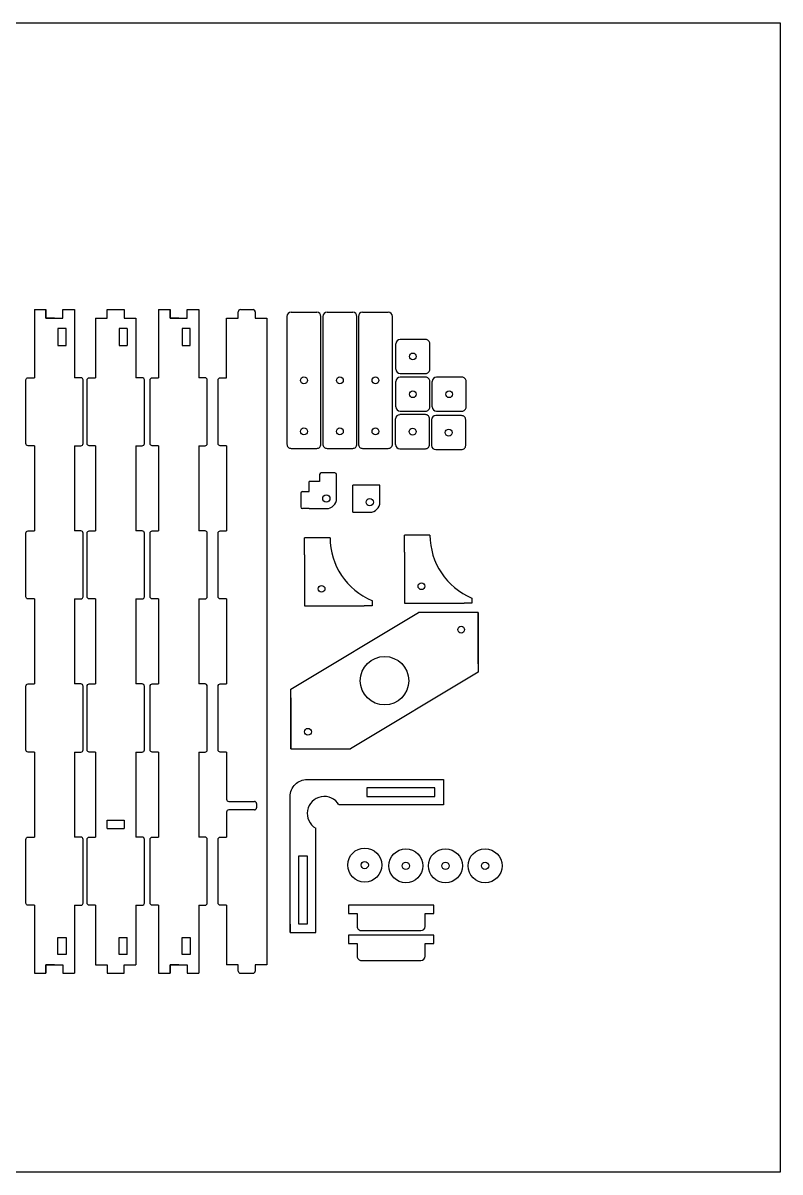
# Model space of a CAD drawing. Header units: inches. Extents: x 17812.8 to 17878, y 16362.7 to 16399.4.
# Drawn here: x 17836.44 to 17847.56, y 16382.56 to 16399.45 of the extents above; entities that cross this region are included whole.
import ezdxf

# ---------------------------------------------------------------- set-up
doc = ezdxf.new("R2010")
doc.units = ezdxf.units.IN
doc.header["$MEASUREMENT"] = 0

msp = doc.modelspace()

# ---------------------------------------------------------------- linework, layer by layer
at = {"color": 2}
for p, q in [((17836.606, 16395.235), (17836.606, 16394.235)), ((17836.606, 16395.235), (17836.776, 16395.235)), ((17836.776, 16395.11), (17836.776, 16395.235)), ((17836.776, 16395.235), (17836.776, 16395.11)), ((17837.026, 16395.235), (17837.196, 16395.235)), ((17837.026, 16395.11), (17837.026, 16395.235)), ((17837.196, 16395.235), (17837.196, 16394.235)), ((17837.676, 16395.11), (17837.676, 16395.235)), ((17837.676, 16395.235), (17837.801, 16395.235)), ((17837.801, 16395.235), (17837.926, 16395.235)), ((17837.926, 16395.235), (17837.926, 16395.11)), ((17838.431, 16395.235), (17838.431, 16394.235)), ((17838.431, 16395.235), (17838.601, 16395.235)), ((17838.601, 16395.11), (17838.601, 16395.235)), ((17838.601, 16395.235), (17838.601, 16395.11)), ((17838.851, 16395.235), (17839.021, 16395.235)), ((17838.851, 16395.11), (17838.851, 16395.235)), ((17839.021, 16395.235), (17839.021, 16394.235)), ((17839.6, 16395.11), (17839.6, 16395.202)), ((17839.632, 16395.235), (17839.817, 16395.235)), ((17839.85, 16395.202), (17839.85, 16395.11)), ((17840.378, 16395.196), (17840.753, 16395.196)), ((17840.906, 16395.196), (17841.281, 16395.196)), ((17841.427, 16395.196), (17841.802, 16395.196)), ((17836.901, 16395.11), (17836.776, 16395.11)), ((17836.776, 16395.11), (17837.026, 16395.11)), ((17837.506, 16395.11), (17837.506, 16394.235)), ((17837.506, 16395.11), (17837.676, 16395.11)), ((17837.926, 16395.11), (17838.096, 16395.11)), ((17838.096, 16395.11), (17838.096, 16394.235)), ((17838.726, 16395.11), (17838.601, 16395.11)), ((17838.601, 16395.11), (17838.851, 16395.11)), ((17839.43, 16394.235), (17839.43, 16395.11)), ((17839.43, 16395.11), (17839.6, 16395.11)), ((17839.85, 16395.11), (17840.02, 16395.11)), ((17840.02, 16395.11), (17840.02, 16385.61)), ((17837.071, 16394.96), (17836.951, 16394.96)), ((17836.951, 16394.96), (17836.951, 16394.71)), ((17837.071, 16394.71), (17837.071, 16394.96)), ((17837.971, 16394.96), (17837.851, 16394.96)), ((17837.851, 16394.96), (17837.851, 16394.71)), ((17837.971, 16394.96), (17837.971, 16394.71)), ((17838.896, 16394.96), (17838.776, 16394.96)), ((17838.776, 16394.96), (17838.776, 16394.71)), ((17838.896, 16394.71), (17838.896, 16394.96)), ((17836.951, 16394.71), (17837.071, 16394.71)), ((17837.851, 16394.71), (17837.971, 16394.71)), ((17838.776, 16394.71), (17838.896, 16394.71)), ((17841.914, 16394.359), (17841.914, 16394.734)), ((17841.914, 16393.805), (17841.914, 16394.18)), ((17842.448, 16393.805), (17842.448, 16394.18)), ((17841.911, 16393.254), (17841.911, 16393.629)), ((17842.441, 16393.24), (17842.441, 16393.615)), ((17836.606, 16393.235), (17836.606, 16391.985)), ((17837.196, 16393.235), (17837.196, 16391.985)), ((17837.506, 16393.235), (17837.506, 16391.985)), ((17838.096, 16393.235), (17838.096, 16391.985)), ((17838.431, 16393.235), (17838.431, 16391.985)), ((17839.021, 16393.235), (17839.021, 16391.985)), ((17839.43, 16393.235), (17839.43, 16391.985)), ((17841.019, 16392.836), (17840.819, 16392.836)), ((17840.644, 16392.561), (17840.644, 16392.711)), ((17840.794, 16392.711), (17840.644, 16392.711)), ((17840.794, 16392.811), (17840.794, 16392.711)), ((17841.044, 16392.711), (17841.044, 16392.811)), ((17841.044, 16392.461), (17841.044, 16392.711)), ((17841.281, 16392.257), (17841.281, 16392.657)), ((17841.681, 16392.657), (17841.281, 16392.657)), ((17841.681, 16392.407), (17841.681, 16392.657)), ((17840.519, 16392.536), (17840.519, 16392.336)), ((17840.544, 16392.561), (17840.644, 16392.561)), ((17840.644, 16392.311), (17840.544, 16392.311)), ((17840.644, 16392.311), (17840.894, 16392.311)), ((17841.281, 16392.257), (17841.531, 16392.257)), ((17840.574, 16391.633), (17840.574, 16391.883)), ((17840.949, 16391.883), (17840.574, 16391.883)), ((17842.041, 16391.671), (17842.041, 16391.921)), ((17842.416, 16391.921), (17842.041, 16391.921)), ((17836.606, 16390.985), (17836.606, 16389.735)), ((17837.196, 16390.985), (17837.196, 16389.735)), ((17837.506, 16390.985), (17837.506, 16389.735)), ((17838.096, 16390.985), (17838.096, 16389.735)), ((17838.431, 16390.985), (17838.431, 16389.735)), ((17839.021, 16390.985), (17839.021, 16389.735)), ((17839.43, 16390.985), (17839.43, 16389.735)), ((17841.565, 16390.96), (17841.565, 16390.883)), ((17843.031, 16390.998), (17843.031, 16390.921)), ((17841.565, 16390.883), (17841.449, 16390.883)), ((17843.031, 16390.921), (17842.916, 16390.921)), ((17840.374, 16389.658), (17842.249, 16390.783)), ((17843.124, 16390.783), (17842.249, 16390.783)), ((17843.124, 16390.783), (17842.249, 16390.783)), ((17843.124, 16390.783), (17842.624, 16390.783)), ((17843.124, 16390.783), (17843.124, 16389.908)), ((17843.124, 16389.908), (17841.249, 16388.783)), ((17840.374, 16389.533), (17840.374, 16389.658)), ((17840.374, 16388.783), (17840.374, 16389.658)), ((17840.374, 16388.783), (17840.374, 16389.658)), ((17840.374, 16388.783), (17840.374, 16389.283)), ((17840.374, 16388.783), (17841.249, 16388.783)), ((17836.606, 16388.735), (17836.606, 16387.485)), ((17837.196, 16388.735), (17837.196, 16387.485)), ((17837.506, 16388.735), (17837.506, 16387.485)), ((17838.096, 16388.735), (17838.096, 16387.485)), ((17838.431, 16388.735), (17838.431, 16387.485)), ((17839.021, 16388.735), (17839.021, 16387.485)), ((17839.43, 16388.735), (17839.43, 16388.042)), ((17842.488, 16388.333), (17842.613, 16388.333)), ((17842.613, 16388.333), (17842.613, 16387.958)), ((17839.462, 16388.01), (17839.837, 16388.01)), ((17839.87, 16387.977), (17839.87, 16387.917)), ((17842.613, 16387.958), (17841.08, 16387.958)), ((17839.43, 16387.852), (17839.43, 16387.485)), ((17839.837, 16387.885), (17839.462, 16387.885)), ((17837.676, 16387.735), (17837.926, 16387.735)), ((17837.676, 16387.61), (17837.676, 16387.735)), ((17837.676, 16387.61), (17837.926, 16387.61)), ((17837.926, 16387.735), (17837.926, 16387.61)), ((17840.738, 16386.083), (17840.738, 16387.617)), ((17836.606, 16386.485), (17836.606, 16385.485)), ((17837.196, 16386.485), (17837.196, 16385.485)), ((17837.506, 16386.485), (17837.506, 16385.61)), ((17838.096, 16386.485), (17838.096, 16385.61)), ((17838.431, 16386.485), (17838.431, 16385.485)), ((17839.021, 16386.485), (17839.021, 16385.485)), ((17839.43, 16386.485), (17839.43, 16385.61)), ((17840.363, 16386.208), (17840.363, 16386.083)), ((17840.363, 16386.083), (17840.738, 16386.083)), ((17836.951, 16385.76), (17836.951, 16386.01)), ((17836.951, 16386.01), (17837.071, 16386.01)), ((17837.071, 16386.01), (17837.071, 16385.76)), ((17837.851, 16385.76), (17837.851, 16386.01)), ((17837.851, 16386.01), (17837.971, 16386.01)), ((17837.971, 16385.76), (17837.971, 16386.01)), ((17838.776, 16385.76), (17838.776, 16386.01)), ((17838.776, 16386.01), (17838.896, 16386.01)), ((17838.896, 16386.01), (17838.896, 16385.76)), ((17837.071, 16385.76), (17836.951, 16385.76)), ((17837.971, 16385.76), (17837.851, 16385.76)), ((17838.896, 16385.76), (17838.776, 16385.76)), ((17836.901, 16385.61), (17836.776, 16385.61)), ((17836.776, 16385.61), (17836.776, 16385.485)), ((17836.776, 16385.485), (17836.776, 16385.61)), ((17836.776, 16385.61), (17837.026, 16385.61)), ((17837.026, 16385.61), (17837.026, 16385.485)), ((17837.506, 16385.61), (17837.676, 16385.61)), ((17837.676, 16385.61), (17837.676, 16385.485)), ((17837.926, 16385.61), (17838.096, 16385.61)), ((17837.926, 16385.485), (17837.926, 16385.61)), ((17838.726, 16385.61), (17838.601, 16385.61)), ((17838.601, 16385.61), (17838.601, 16385.485)), ((17838.601, 16385.485), (17838.601, 16385.61)), ((17838.601, 16385.61), (17838.851, 16385.61)), ((17838.851, 16385.61), (17838.851, 16385.485)), ((17839.6, 16385.61), (17839.43, 16385.61)), ((17839.6, 16385.517), (17839.6, 16385.61)), ((17840.02, 16385.61), (17839.85, 16385.61)), ((17839.85, 16385.61), (17839.85, 16385.517)), ((17836.606, 16385.485), (17836.776, 16385.485)), ((17837.026, 16385.485), (17837.196, 16385.485)), ((17837.676, 16385.485), (17837.801, 16385.485)), ((17837.801, 16385.485), (17837.926, 16385.485)), ((17838.431, 16385.485), (17838.601, 16385.485)), ((17838.851, 16385.485), (17839.021, 16385.485)), ((17839.632, 16385.485), (17839.817, 16385.485))]:
    msp.add_line(p, q, dxfattribs=at)
at = {"color": 6}
msp.add_lwpolyline([(17812.836, 16399.446), (17847.557, 16399.446), (17847.557, 16382.565), (17812.836, 16382.565)], close=True, dxfattribs=at)
at = {"color": 2}
for points in [[(17840.315, 16395.134), (17840.315, 16393.259, 0.414214), (17840.378, 16393.196), (17840.753, 16393.196, 0.414214), (17840.815, 16393.259), (17840.815, 16395.134)], [(17840.843, 16395.134), (17840.843, 16393.259, 0.414214), (17840.906, 16393.196), (17841.281, 16393.196, 0.414214), (17841.343, 16393.259), (17841.343, 16395.134)], [(17841.365, 16395.134), (17841.365, 16393.259, 0.414214), (17841.427, 16393.196), (17841.802, 16393.196, 0.414214), (17841.865, 16393.259), (17841.865, 16395.134)], [(17841.977, 16394.297), (17842.352, 16394.297, 0.414214), (17842.414, 16394.359), (17842.414, 16394.734, 0.414214), (17842.352, 16394.797), (17841.977, 16394.797)], [(17836.606, 16393.235), (17836.514, 16393.235, -0.414214), (17836.481, 16393.267), (17836.481, 16394.202, -0.414214), (17836.514, 16394.235), (17836.606, 16394.235)], [(17837.196, 16393.235), (17837.289, 16393.235, 0.414214), (17837.321, 16393.267), (17837.321, 16394.202, 0.414214), (17837.289, 16394.235), (17837.196, 16394.235)], [(17837.506, 16393.235), (17837.413, 16393.235, -0.414214), (17837.381, 16393.267), (17837.381, 16394.202, -0.414214), (17837.413, 16394.235), (17837.506, 16394.235)], [(17838.096, 16393.235), (17838.188, 16393.235, 0.414214), (17838.221, 16393.267), (17838.221, 16394.202, 0.414214), (17838.188, 16394.235), (17838.096, 16394.235)], [(17838.431, 16393.235), (17838.338, 16393.235, -0.414214), (17838.306, 16393.267), (17838.306, 16394.202, -0.414214), (17838.338, 16394.235), (17838.431, 16394.235)], [(17839.021, 16393.235), (17839.113, 16393.235, 0.414214), (17839.146, 16393.267), (17839.146, 16394.202, 0.414214), (17839.113, 16394.235), (17839.021, 16394.235)], [(17839.43, 16393.235), (17839.337, 16393.235, -0.414214), (17839.305, 16393.267), (17839.305, 16394.202, -0.414214), (17839.337, 16394.235), (17839.43, 16394.235)], [(17841.977, 16393.742), (17842.352, 16393.742, 0.414214), (17842.414, 16393.805), (17842.414, 16394.18, 0.414214), (17842.352, 16394.242), (17841.977, 16394.242)], [(17842.511, 16393.742), (17842.886, 16393.742, 0.414214), (17842.948, 16393.805), (17842.948, 16394.18, 0.414214), (17842.886, 16394.242), (17842.511, 16394.242)], [(17841.974, 16393.192), (17842.349, 16393.192, 0.414214), (17842.411, 16393.254), (17842.411, 16393.629, 0.414214), (17842.349, 16393.692), (17841.974, 16393.692)], [(17842.503, 16393.178), (17842.878, 16393.178, 0.414214), (17842.941, 16393.24), (17842.941, 16393.615, 0.414214), (17842.878, 16393.678), (17842.503, 16393.678)], [(17836.606, 16390.985), (17836.514, 16390.985, -0.414214), (17836.481, 16391.017), (17836.481, 16391.952, -0.414214), (17836.514, 16391.985), (17836.606, 16391.985)], [(17837.196, 16390.985), (17837.289, 16390.985, 0.414214), (17837.321, 16391.017), (17837.321, 16391.952, 0.414214), (17837.289, 16391.985), (17837.196, 16391.985)], [(17837.506, 16390.985), (17837.413, 16390.985, -0.414214), (17837.381, 16391.017), (17837.381, 16391.952, -0.414214), (17837.413, 16391.985), (17837.506, 16391.985)], [(17838.096, 16390.985), (17838.188, 16390.985, 0.414214), (17838.221, 16391.017), (17838.221, 16391.952, 0.414214), (17838.188, 16391.985), (17838.096, 16391.985)], [(17838.431, 16390.985), (17838.338, 16390.985, -0.414214), (17838.306, 16391.017), (17838.306, 16391.952, -0.414214), (17838.338, 16391.985), (17838.431, 16391.985)], [(17839.021, 16390.985), (17839.113, 16390.985, 0.414214), (17839.146, 16391.017), (17839.146, 16391.952, 0.414214), (17839.113, 16391.985), (17839.021, 16391.985)], [(17839.43, 16390.985), (17839.337, 16390.985, -0.414214), (17839.305, 16391.017), (17839.305, 16391.952, -0.414214), (17839.337, 16391.985), (17839.43, 16391.985)], [(17836.606, 16388.735), (17836.514, 16388.735, -0.414214), (17836.481, 16388.767), (17836.481, 16389.702, -0.414214), (17836.514, 16389.735), (17836.606, 16389.735)], [(17837.196, 16388.735), (17837.289, 16388.735, 0.414214), (17837.321, 16388.767), (17837.321, 16389.702, 0.414214), (17837.289, 16389.735), (17837.196, 16389.735)], [(17837.506, 16388.735), (17837.413, 16388.735, -0.414214), (17837.381, 16388.767), (17837.381, 16389.702, -0.414214), (17837.413, 16389.735), (17837.506, 16389.735)], [(17838.096, 16388.735), (17838.188, 16388.735, 0.414214), (17838.221, 16388.767), (17838.221, 16389.702, 0.414214), (17838.188, 16389.735), (17838.096, 16389.735)], [(17838.431, 16388.735), (17838.338, 16388.735, -0.414214), (17838.306, 16388.767), (17838.306, 16389.702, -0.414214), (17838.338, 16389.735), (17838.431, 16389.735)], [(17839.021, 16388.735), (17839.113, 16388.735, 0.414214), (17839.146, 16388.767), (17839.146, 16389.702, 0.414214), (17839.113, 16389.735), (17839.021, 16389.735)], [(17839.43, 16388.735), (17839.337, 16388.735, -0.414214), (17839.305, 16388.767), (17839.305, 16389.702, -0.414214), (17839.337, 16389.735), (17839.43, 16389.735)], [(17840.363, 16386.083), (17840.363, 16388.083, -0.414214), (17840.613, 16388.333), (17842.613, 16388.333)], [(17836.606, 16386.485), (17836.514, 16386.485, -0.414214), (17836.481, 16386.517), (17836.481, 16387.452, -0.414214), (17836.514, 16387.485), (17836.606, 16387.485)], [(17837.196, 16386.485), (17837.289, 16386.485, 0.414214), (17837.321, 16386.517), (17837.321, 16387.452, 0.414214), (17837.289, 16387.485), (17837.196, 16387.485)], [(17837.506, 16386.485), (17837.413, 16386.485, -0.414214), (17837.381, 16386.517), (17837.381, 16387.452, -0.414214), (17837.413, 16387.485), (17837.506, 16387.485)], [(17838.096, 16386.485), (17838.188, 16386.485, 0.414214), (17838.221, 16386.517), (17838.221, 16387.452, 0.414214), (17838.188, 16387.485), (17838.096, 16387.485)], [(17838.431, 16386.485), (17838.338, 16386.485, -0.414214), (17838.306, 16386.517), (17838.306, 16387.452, -0.414214), (17838.338, 16387.485), (17838.431, 16387.485)], [(17839.021, 16386.485), (17839.113, 16386.485, 0.414214), (17839.146, 16386.517), (17839.146, 16387.452, 0.414214), (17839.113, 16387.485), (17839.021, 16387.485)], [(17839.43, 16386.485), (17839.337, 16386.485, -0.414214), (17839.305, 16386.517), (17839.305, 16387.452, -0.414214), (17839.337, 16387.485), (17839.43, 16387.485)], [(17841.346, 16386.361), (17841.346, 16386.173, 0.414214), (17841.409, 16386.111), (17842.284, 16386.111, 0.414213), (17842.346, 16386.173), (17842.346, 16386.361)], [(17841.346, 16385.922), (17841.346, 16385.735, 0.414214), (17841.409, 16385.672), (17842.284, 16385.672, 0.414213), (17842.346, 16385.735), (17842.346, 16385.922)]]:
    msp.add_lwpolyline(points, format="xyb", dxfattribs=at)
for points in [[(17840.574, 16391.633), (17840.574, 16390.883), (17841.449, 16390.883)], [(17842.041, 16391.671), (17842.041, 16390.921), (17842.916, 16390.921)], [(17843.124, 16390.033), (17843.124, 16390.783), (17842.249, 16390.783)], [(17840.374, 16389.533), (17840.374, 16388.783), (17841.249, 16388.783)], [(17842.346, 16386.361), (17842.471, 16386.361), (17842.471, 16386.486), (17841.221, 16386.486), (17841.221, 16386.361), (17841.346, 16386.361)], [(17842.346, 16385.922), (17842.471, 16385.922), (17842.471, 16386.047), (17841.221, 16386.047), (17841.221, 16385.922), (17841.346, 16385.922)]]:
    msp.add_lwpolyline(points, dxfattribs=at)
for points in [[(17841.488, 16388.083), (17842.488, 16388.083), (17842.488, 16388.208), (17841.488, 16388.208)], [(17840.613, 16387.208), (17840.613, 16386.208), (17840.488, 16386.208), (17840.488, 16387.208)]]:
    msp.add_lwpolyline(points, close=True, dxfattribs=at)
for centre, radius in [((17842.164, 16394.547), 0.05), ((17840.565, 16394.196), 0.05), ((17841.093, 16394.196), 0.05), ((17841.615, 16394.196), 0.05), ((17842.164, 16393.992), 0.05), ((17842.698, 16393.992), 0.05), ((17840.565, 16393.446), 0.05), ((17841.093, 16393.446), 0.05), ((17841.615, 16393.446), 0.05), ((17842.161, 16393.442), 0.05), ((17842.691, 16393.428), 0.05), ((17840.894, 16392.461), 0.0535), ((17841.531, 16392.407), 0.0535), ((17840.824, 16391.133), 0.05), ((17842.291, 16391.171), 0.05), ((17842.874, 16390.533), 0.05), ((17841.749, 16389.783), 0.356), ((17840.624, 16389.033), 0.05), ((17841.458, 16387.075), 0.25), ((17842.062, 16387.064), 0.25), ((17842.643, 16387.064), 0.25), ((17843.225, 16387.064), 0.25), ((17841.458, 16387.075), 0.0535), ((17842.062, 16387.064), 0.0535), ((17842.643, 16387.064), 0.0535), ((17843.225, 16387.064), 0.0535)]:
    msp.add_circle(centre, radius, dxfattribs=at)
for centre, radius, start, end in [((17839.632, 16395.202), 0.0325, 90, 180), ((17839.817, 16395.202), 0.0325, 0, 90), ((17840.378, 16395.134), 0.0625, 90, 180), ((17840.753, 16395.134), 0.0625, 0, 90), ((17840.906, 16395.134), 0.0625, 90, 180), ((17841.281, 16395.134), 0.0625, 0, 90), ((17841.427, 16395.134), 0.0625, 90, 180), ((17841.802, 16395.134), 0.0625, 0, 90), ((17841.977, 16394.734), 0.0625, 90, 180), ((17841.977, 16394.359), 0.0625, 180, 270), ((17841.977, 16394.18), 0.0625, 90, 180), ((17842.511, 16394.18), 0.0625, 90, 180), ((17841.974, 16393.629), 0.0625, 90, 180), ((17841.977, 16393.805), 0.0625, 180, 270), ((17842.503, 16393.615), 0.0625, 90, 180), ((17842.511, 16393.805), 0.0625, 180, 270), ((17841.974, 16393.254), 0.0625, 180, 270), ((17842.503, 16393.24), 0.0625, 180, 270), ((17840.819, 16392.811), 0.025, 90, 180), ((17841.019, 16392.811), 0.025, 0, 90), ((17840.544, 16392.536), 0.025, 90, 180), ((17840.544, 16392.336), 0.025, 180, 270), ((17840.894, 16392.461), 0.15, 270, 0), ((17841.531, 16392.407), 0.15, 270, 0), ((17841.949, 16391.883), 1, 180, 247.3801), ((17843.416, 16391.921), 1, 180, 247.3801), ((17839.462, 16388.042), 0.0325, 180, 270), ((17839.837, 16387.977), 0.0325, 0, 90), ((17839.837, 16387.917), 0.0325, 270, 0), ((17840.863, 16387.833), 0.25, 30, 240), ((17839.462, 16387.852), 0.0325, 90, 180), ((17839.632, 16385.517), 0.0325, 180, 270), ((17839.817, 16385.517), 0.0325, 270, 0)]:
    msp.add_arc(centre, radius, start, end, dxfattribs=at)

doc.saveas('drawing.dxf')
